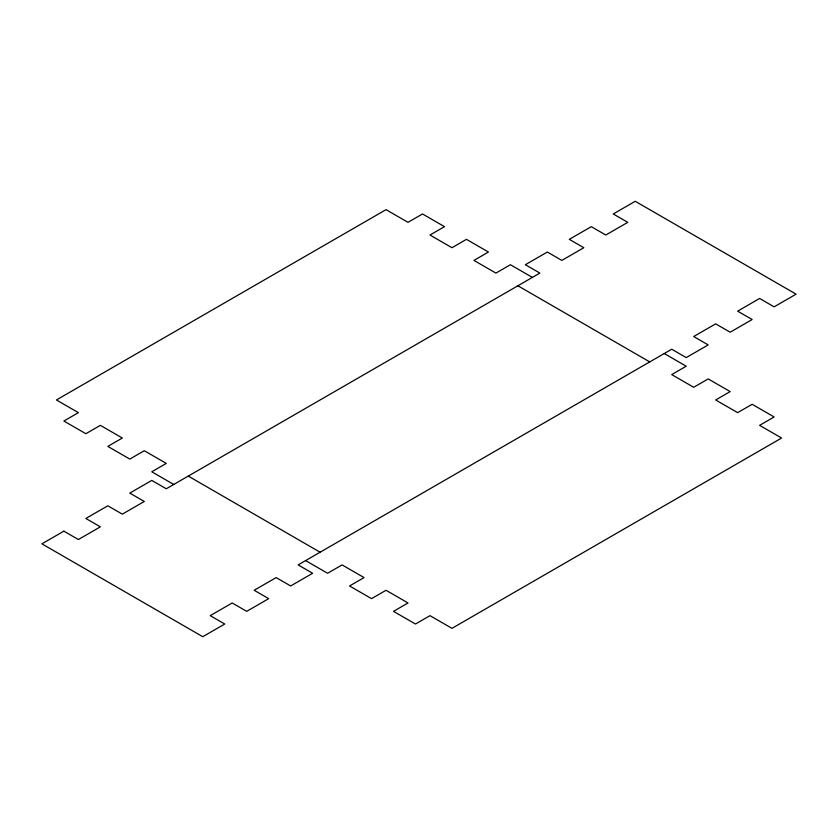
<?xml version="1.0" encoding="UTF-8"?>
<svg xmlns="http://www.w3.org/2000/svg" width="838" height="838" viewBox="0 0 838 838"><rect width="100%" height="100%" fill="white"/><g stroke="black" fill="none" stroke-linecap="round" stroke-linejoin="round"><path stroke-width="1.26" d="M532.392 277.409L510.415 264.724L495.918 273.094L473.941 260.409L488.439 252.029L466.462 239.343L451.965 247.723L429.988 235.028L444.496 226.658L422.52 213.973L408.012 222.342L386.035 209.657L56.408 399.967L78.384 412.652L63.877 421.032L85.853 433.717L100.351 425.348L122.327 438.033L107.83 446.403L129.806 459.088L144.304 450.718L166.28 463.404L151.783 471.784L173.749 484.469M664.251 353.531L686.217 366.216L671.72 374.596L693.696 387.282L708.194 378.912L730.17 391.597L715.673 399.967L737.65 412.652L752.147 404.283L774.123 416.968L759.616 425.348L781.592 438.033L451.965 628.343L429.988 615.658L415.48 624.027L393.504 611.342L408.012 602.972L386.035 590.277L371.538 598.657L349.561 585.971L364.059 577.591L342.082 564.906L327.585 573.276L305.608 560.591M517.894 285.779L649.743 361.911M188.257 476.089L320.106 552.221M63.877 531.156L41.9 543.841L202.765 636.712L224.741 624.027L210.233 615.658L232.21 602.972L246.707 611.342L268.684 598.657L254.186 590.277L276.163 577.591L290.66 585.971L312.637 573.276L298.139 564.906L671.72 349.216L686.217 357.596L708.194 344.91L693.696 336.53L715.673 323.845L730.17 332.215L752.147 319.529L737.65 311.16L759.616 298.464L774.123 306.844L796.1 294.159L635.235 201.288L613.259 213.973L627.767 222.342L605.79 235.028L591.293 226.658L569.316 239.343L583.814 247.723L561.837 260.409L547.34 252.029L525.363 264.724L539.861 273.094L166.28 488.784L151.783 480.404L129.806 493.09L144.304 501.47L122.327 514.155L107.83 505.785L85.853 518.471L100.351 526.84L78.384 539.536L63.877 531.156"/></g></svg>
